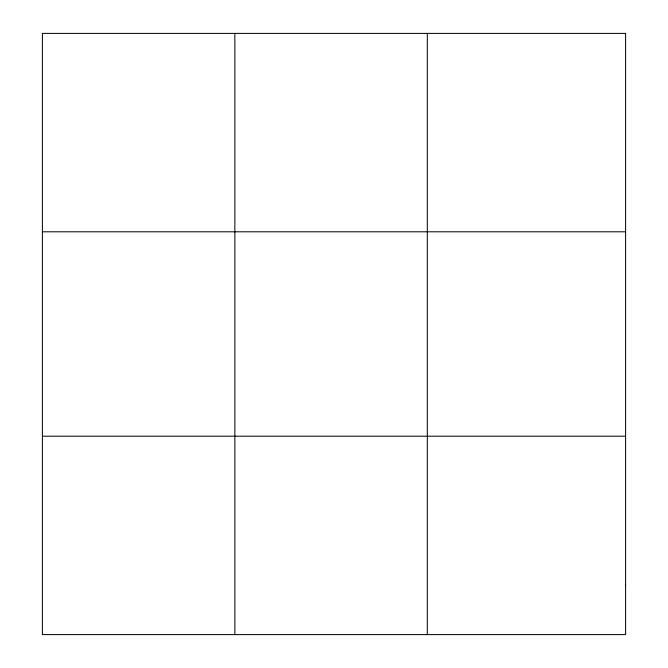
<?xml version="1.0" encoding="UTF-8"?>
<svg xmlns="http://www.w3.org/2000/svg" width="668" height="668" viewBox="0 0 668 668"><rect width="100%" height="100%" fill="white"/><g stroke="black" fill="none" stroke-linecap="round" stroke-linejoin="round"><path stroke-width="1" d="M234.852 33.4L234.852 634.6M427.311 33.4L427.311 634.6M42.393 231.796L625.607 231.796M42.393 436.204L625.607 436.204M625.607 585.001L625.607 634.6L42.393 634.6L42.393 33.4L625.607 33.4L625.607 585.001"/></g></svg>
